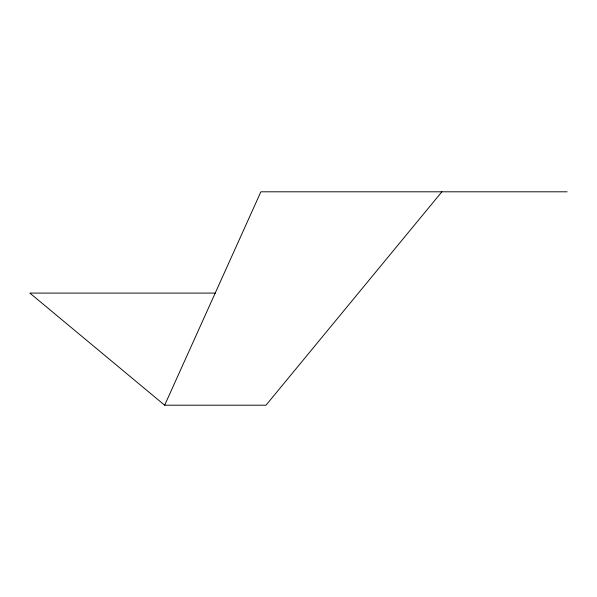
<?xml version="1.0" encoding="UTF-8"?>
<svg xmlns="http://www.w3.org/2000/svg" width="597" height="597" viewBox="0 0 597 597"><rect width="100%" height="100%" fill="white"/><g stroke="black" fill="none" stroke-linecap="round" stroke-linejoin="round"><path stroke-width="0.9" d="M215.383 293.09L29.85 293.09L164.66 405.199L260.874 191.801L567.15 191.801M441.87 191.801L266.001 405.199L164.66 405.199"/></g></svg>
